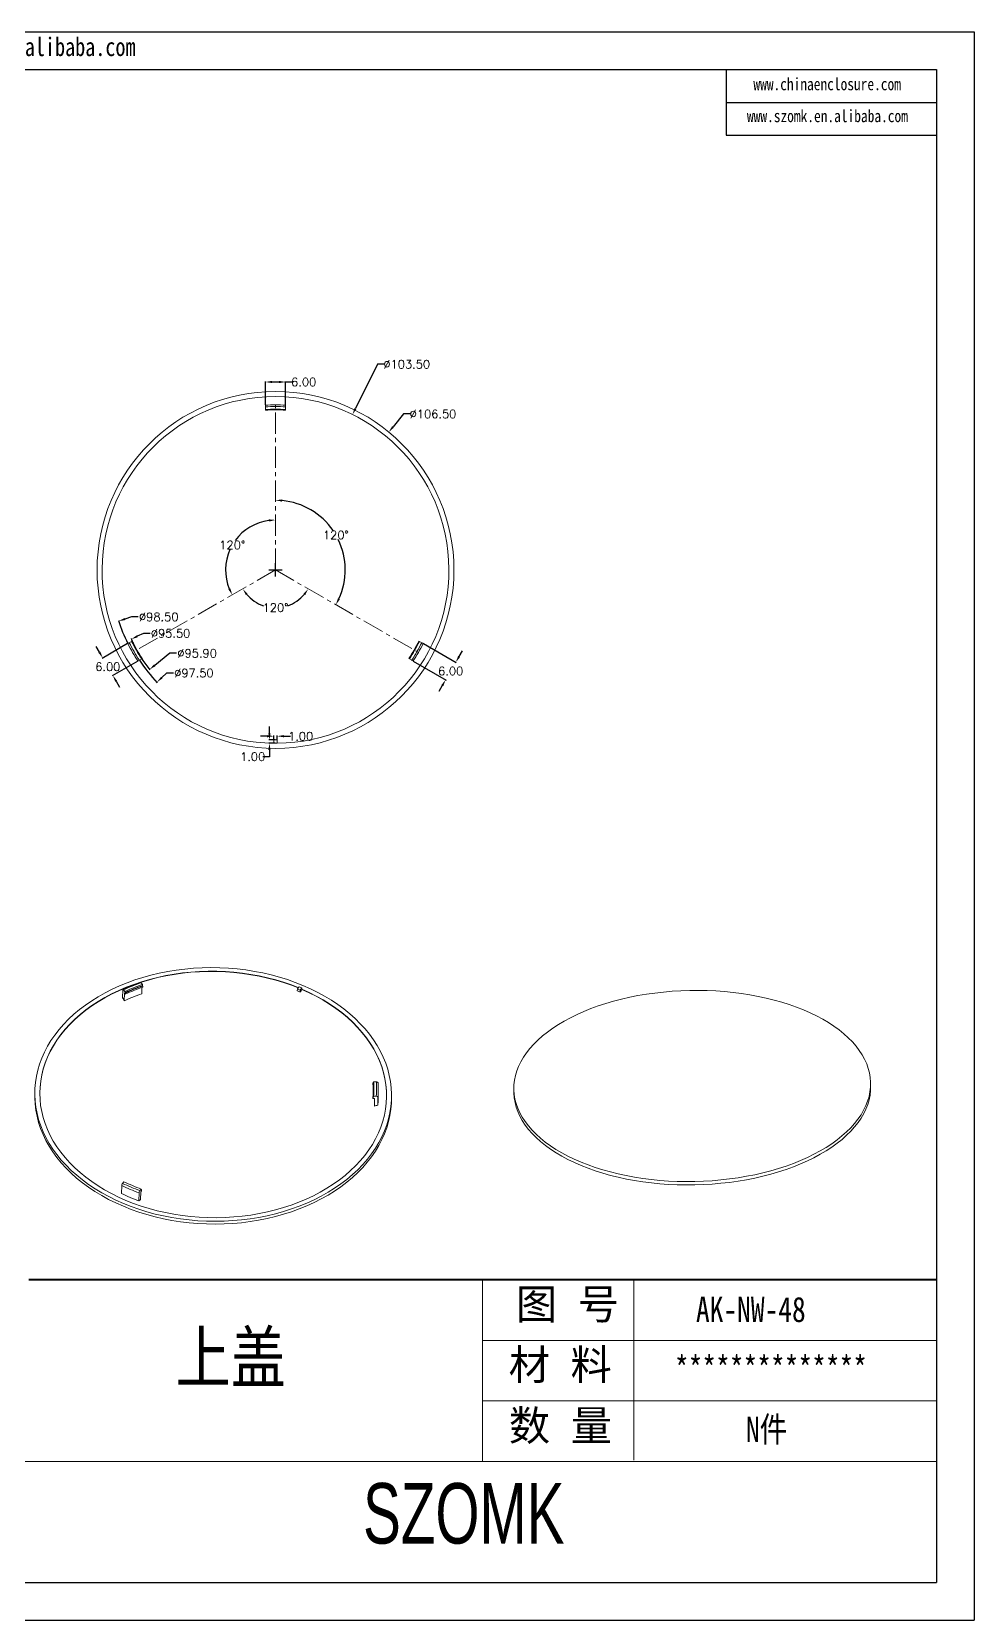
# Model space of a CAD drawing. Header units: inches. Extents: x 1184 to 3157, y 573 to 1047.
# Drawn here: x 2332 to 2613.3, y 573 to 1047 of the extents above; entities that cross this region are included whole.
import ezdxf

# ---------------------------------------------------------------- set-up
doc = ezdxf.new("R2010")
doc.units = ezdxf.units.IN
doc.linetypes.add('CENTER', pattern=[10.16, 6.35, -1.27, 1.27, -1.27])
doc.layers.add('文字', color=81, linetype='Continuous')
doc.layers.add('粗实线', color=7, linetype='Continuous', lineweight=30)
doc.layers.add('细实线', color=3, linetype='Continuous', lineweight=9)
doc.styles.get("Standard").update_dxf_attribs({"font": 'txt', "bigfont": 'gbcbig.shx'})
doc.styles.add('宋体', font='', dxfattribs={"width": 0.8, "height": 3.5})
doc.styles.add('长仿宋', font='', dxfattribs={"width": 0.7, "height": 4})
doc.styles.get('宋体').set_extended_font_data('SimSun')
doc.styles.get('长仿宋').set_extended_font_data('SimSun')
doc.dimstyles.new('2.5', dxfattribs={"dimtxt": 2.5, "dimasz": 2, "dimexe": 0.18, "dimexo": 0.0625, "dimgap": 0.09, "dimtad": 0, "dimtih": 1, "dimtoh": 1, "dimzin": 0, "dimdsep": 46, "dimtxsty": 'Standard', "dimcen": 2, "dimadec": 0, "dimazin": 0, "dimtfac": 1, "dimtofl": 0, "dimtmove": 0, "dimatfit": 3, "dimfxl": 1, "dimtolj": 1, "dimtzin": 0, "dimarcsym": 0})

# ---------------------------------------------------------------- blocks, each defined once
blk = doc.blocks.new('*D158')
at = {"color": 0, "lineweight": -2, "transparency": 16777216}
for p, q in [((2435.18, 947.79), (2428.63, 934.57)), ((2437.18, 947.79), (2435.18, 947.79)), ((2404.76, 884.41), (2404.76, 888.41)), ((2402.76, 886.41), (2406.76, 886.41))]:
    blk.add_line(p, q, dxfattribs=at)
at = {"color": 0, "transparency": 16777216}
blk.add_solid([(2428.33, 934.72), (2428.93, 934.42), (2427.74, 932.78)], dxfattribs=at)
at = {"layer": 'Defpoints', "color": 0, "transparency": 16777216}
for p in [(2427.74, 932.78), (2381.78, 840.04)]:
    blk.add_point(p, dxfattribs=at)
at = {"color": 0, "transparency": 16777216, "insert": (2443.93, 947.79), "char_height": 2.5, "attachment_point": 5}
blk.add_mtext('\\A1;∅103.50', dxfattribs=at)
blk = doc.blocks.new('*D159')
at = {"color": 0, "lineweight": -2, "transparency": 16777216}
for p, q in [((2443.01, 932.96), (2439.84, 929.1)), ((2445.01, 932.96), (2443.01, 932.96)), ((2404.76, 884.41), (2404.76, 888.41)), ((2402.76, 886.41), (2406.76, 886.41))]:
    blk.add_line(p, q, dxfattribs=at)
at = {"color": 0, "transparency": 16777216}
blk.add_solid([(2439.58, 929.31), (2440.1, 928.88), (2438.57, 927.55)], dxfattribs=at)
at = {"layer": 'Defpoints', "color": 0, "transparency": 16777216}
for p in [(2438.57, 927.55), (2370.95, 845.27)]:
    blk.add_point(p, dxfattribs=at)
at = {"color": 0, "transparency": 16777216, "insert": (2451.77, 932.96), "char_height": 2.5, "attachment_point": 5}
blk.add_mtext('\\A1;∅106.50', dxfattribs=at)
blk = doc.blocks.new('*D160')
at = {"color": 0, "lineweight": -2, "transparency": 16777216}
for p, q in [((2365.32, 867.47), (2363.52, 866.6)), ((2367.32, 867.47), (2365.32, 867.47))]:
    blk.add_line(p, q, dxfattribs=at)
blk.add_arc((2404.76, 886.41), 47.75, 205.4368, 206.3229, dxfattribs=at)
at = {"color": 0, "transparency": 16777216}
blk.add_solid([(2363.38, 866.9), (2363.66, 866.3), (2361.72, 865.74)], dxfattribs=at)
at = {"layer": 'Defpoints', "color": 0, "transparency": 16777216}
for p in [(2447.8, 907.08), (2361.72, 865.74)]:
    blk.add_point(p, dxfattribs=at)
at = {"color": 0, "transparency": 16777216, "insert": (2373.45, 867.47), "char_height": 2.5, "attachment_point": 5}
blk.add_mtext('\\A1;∅95.50', dxfattribs=at)
blk = doc.blocks.new('*D162')
at = {"color": 0, "lineweight": -2, "transparency": 16777216}
for p, q in [((2373.24, 861.52), (2368.7, 857.93)), ((2375.24, 861.52), (2373.24, 861.52))]:
    blk.add_line(p, q, dxfattribs=at)
blk.add_arc((2404.76, 886.41), 47.95, 213.6617, 218.5178, dxfattribs=at)
at = {"color": 0, "transparency": 16777216}
blk.add_solid([(2368.5, 858.19), (2368.91, 857.67), (2367.13, 856.69)], dxfattribs=at)
at = {"layer": 'Defpoints', "color": 0, "transparency": 16777216}
for p in [(2442.39, 916.13), (2367.13, 856.69)]:
    blk.add_point(p, dxfattribs=at)
at = {"color": 0, "transparency": 16777216, "insert": (2381.37, 861.52), "char_height": 2.5, "attachment_point": 5}
blk.add_mtext('\\A1;∅95.90', dxfattribs=at)
blk = doc.blocks.new('*D163')
at = {"color": 0, "lineweight": -2, "transparency": 16777216}
for p, q in [((2372.27, 855.64), (2370.82, 854.26)), ((2374.27, 855.64), (2372.27, 855.64))]:
    blk.add_line(p, q, dxfattribs=at)
blk.add_arc((2404.76, 886.41), 48.75, 213.6016, 223.6548, dxfattribs=at)
at = {"color": 0, "transparency": 16777216}
blk.add_solid([(2370.59, 854.5), (2371.05, 854.02), (2369.37, 852.89)], dxfattribs=at)
at = {"layer": 'Defpoints', "color": 0, "transparency": 16777216}
for p in [(2440.16, 919.93), (2369.37, 852.89)]:
    blk.add_point(p, dxfattribs=at)
at = {"color": 0, "transparency": 16777216, "insert": (2380.4, 855.64), "char_height": 2.5, "attachment_point": 5}
blk.add_mtext('\\A1;∅97.50', dxfattribs=at)
blk = doc.blocks.new('*D164')
at = {"color": 0, "lineweight": -2, "transparency": 16777216}
for p, q in [((2361.78, 872.39), (2359.84, 871.75)), ((2363.78, 872.39), (2361.78, 872.39))]:
    blk.add_line(p, q, dxfattribs=at)
blk.add_arc((2404.76, 886.41), 49.25, 197.8601, 206.435, dxfattribs=at)
at = {"color": 0, "transparency": 16777216}
blk.add_solid([(2359.74, 872.07), (2359.94, 871.44), (2357.94, 871.13)], dxfattribs=at)
at = {"layer": 'Defpoints', "color": 0, "transparency": 16777216}
for p in [(2451.58, 901.69), (2357.94, 871.13)]:
    blk.add_point(p, dxfattribs=at)
at = {"color": 0, "transparency": 16777216, "insert": (2369.91, 872.39), "char_height": 2.5, "attachment_point": 5}
blk.add_mtext('\\A1;∅98.50', dxfattribs=at)
blk = doc.blocks.new('*D165')
at = {"color": 0, "lineweight": -2, "transparency": 16777216}
for p, q in [((2402.26, 836.78), (2400.26, 836.78)), ((2404.26, 835.72), (2404.26, 836.96)), ((2405.26, 835.72), (2405.26, 836.96)), ((2407.26, 836.78), (2409.26, 836.78))]:
    blk.add_line(p, q, dxfattribs=at)
at = {"color": 0, "transparency": 16777216}
for points in [[(2402.26, 837.11), (2402.26, 836.45), (2404.26, 836.78)], [(2407.26, 837.11), (2407.26, 836.45), (2405.26, 836.78)]]:
    blk.add_solid(points, dxfattribs=at)
at = {"layer": 'Defpoints', "color": 0, "transparency": 16777216}
for p in [(2404.26, 835.66), (2405.26, 836.78), (2405.26, 835.66)]:
    blk.add_point(p, dxfattribs=at)
at = {"color": 0, "transparency": 16777216, "insert": (2412.27, 836.78), "char_height": 2.5, "attachment_point": 5}
blk.add_mtext('\\A1;1.00', dxfattribs=at)
blk = doc.blocks.new('*D166')
at = {"color": 0, "lineweight": -2, "transparency": 16777216}
for p, q in [((2402.95, 837.66), (2402.95, 839.66)), ((2404.7, 835.66), (2402.77, 835.66)), ((2404.7, 834.66), (2402.77, 834.66)), ((2402.95, 830.66), (2400.95, 830.66)), ((2402.95, 832.66), (2402.95, 830.66))]:
    blk.add_line(p, q, dxfattribs=at)
at = {"color": 0, "transparency": 16777216}
for points in [[(2402.62, 837.66), (2403.28, 837.66), (2402.95, 835.66)], [(2402.62, 832.66), (2403.28, 832.66), (2402.95, 834.66)]]:
    blk.add_solid(points, dxfattribs=at)
at = {"layer": 'Defpoints', "color": 0, "transparency": 16777216}
for p in [(2402.95, 834.66), (2404.76, 835.66), (2404.76, 834.66)]:
    blk.add_point(p, dxfattribs=at)
at = {"color": 0, "transparency": 16777216, "insert": (2397.94, 830.66), "char_height": 2.5, "attachment_point": 5}
blk.add_mtext('\\A1;1.00', dxfattribs=at)
blk = doc.blocks.new('*D167')
at = {"color": 0, "lineweight": -2, "transparency": 16777216}
for start, end in [(34.3632, 84.4875), (335.5125, 25.8211)]:
    blk.add_arc((2404.76, 886.41), 20.8, start, end, dxfattribs=at)
at = {"color": 0, "transparency": 16777216}
for points in [[(2406.74, 906.78), (2406.77, 907.44), (2404.76, 907.21)], [(2423.98, 877.64), (2423.39, 877.94), (2422.77, 876.01)]]:
    blk.add_solid(points, dxfattribs=at)
at = {"layer": 'Defpoints', "color": 0, "transparency": 16777216}
for p in [(2404.76, 935.66), (2425.24, 890.02), (2404.76, 886.41), (2404.76, 886.41), (2447.41, 861.78)]:
    blk.add_point(p, dxfattribs=at)
at = {"color": 0, "transparency": 16777216, "insert": (2422.77, 896.81), "char_height": 2.5, "attachment_point": 5}
blk.add_mtext('\\A1;120°', dxfattribs=at)
blk = doc.blocks.new('*D168')
at = {"color": 0, "lineweight": -2, "transparency": 16777216}
for start, end in [(220.1723, 251.2185), (288.7815, 319.8277)]:
    blk.add_arc((2404.76, 886.41), 11.28, start, end, dxfattribs=at)
at = {"color": 0, "transparency": 16777216}
for points in [[(2395.87, 878.94), (2396.41, 879.32), (2394.99, 880.77)], [(2413.11, 879.32), (2413.65, 878.94), (2414.53, 880.77)]]:
    blk.add_solid(points, dxfattribs=at)
at = {"layer": 'Defpoints', "color": 0, "transparency": 16777216}
for p in [(2404.76, 886.41), (2404.76, 886.41), (2400.9, 875.81), (2363.41, 862.53), (2447.41, 861.78)]:
    blk.add_point(p, dxfattribs=at)
at = {"color": 0, "transparency": 16777216, "insert": (2404.76, 875.13), "char_height": 2.5, "attachment_point": 5}
blk.add_mtext('\\A1;120°', dxfattribs=at)
blk = doc.blocks.new('*D169')
at = {"color": 0, "lineweight": -2, "transparency": 16777216}
for start, end in [(97.6986, 143.846), (155.7925, 202.3014)]:
    blk.add_arc((2404.76, 886.41), 14.9, start, end, dxfattribs=at)
at = {"color": 0, "transparency": 16777216}
for points in [[(2402.74, 901.5), (2402.79, 900.84), (2404.76, 901.31)], [(2391.28, 880.9), (2390.68, 880.61), (2391.86, 878.96)]]:
    blk.add_solid(points, dxfattribs=at)
at = {"layer": 'Defpoints', "color": 0, "transparency": 16777216}
for p in [(2404.76, 935.66), (2395.19, 897.82), (2404.76, 886.41), (2404.76, 886.41), (2363.41, 862.53)]:
    blk.add_point(p, dxfattribs=at)
at = {"color": 0, "transparency": 16777216, "insert": (2391.86, 893.86), "char_height": 2.5, "attachment_point": 5}
blk.add_mtext('\\A1;120°', dxfattribs=at)
blk = doc.blocks.new('*D171')
at = {"color": 0, "lineweight": -2, "transparency": 16777216}
for p, q in [((2448.89, 864.4), (2458.7, 858.73)), ((2445.89, 859.2), (2455.7, 853.53)), ((2459.55, 860.55), (2460.55, 862.28)), ((2454.55, 851.89), (2453.55, 850.16))]:
    blk.add_line(p, q, dxfattribs=at)
at = {"color": 0, "transparency": 16777216}
for points in [[(2459.26, 860.72), (2459.84, 860.39), (2458.55, 858.82)], [(2454.26, 852.06), (2454.84, 851.72), (2455.55, 853.62)]]:
    blk.add_solid(points, dxfattribs=at)
at = {"layer": 'Defpoints', "color": 0, "transparency": 16777216}
for p in [(2448.83, 864.43), (2445.83, 859.23), (2458.55, 858.82)]:
    blk.add_point(p, dxfattribs=at)
at = {"color": 0, "transparency": 16777216, "insert": (2457.05, 856.22), "char_height": 2.5, "attachment_point": 5}
blk.add_mtext('\\A1;6.00', dxfattribs=at)
blk = doc.blocks.new('*D172')
at = {"color": 0, "lineweight": -2, "transparency": 16777216}
for p, q in [((2401.76, 935.63), (2401.76, 942.67)), ((2403.76, 942.49), (2405.76, 942.49)), ((2407.76, 935.63), (2407.76, 942.67)), ((2407.76, 942.49), (2409.76, 942.49))]:
    blk.add_line(p, q, dxfattribs=at)
at = {"color": 0, "transparency": 16777216}
for points in [[(2403.76, 942.82), (2403.76, 942.16), (2401.76, 942.49)], [(2405.76, 942.82), (2405.76, 942.16), (2407.76, 942.49)]]:
    blk.add_solid(points, dxfattribs=at)
at = {"layer": 'Defpoints', "color": 0, "transparency": 16777216}
for p in [(2407.76, 942.49), (2401.76, 935.57), (2407.76, 935.57)]:
    blk.add_point(p, dxfattribs=at)
at = {"color": 0, "transparency": 16777216, "insert": (2413.18, 942.49), "char_height": 2.5, "attachment_point": 5}
blk.add_mtext('\\A1;6.00', dxfattribs=at)
blk = doc.blocks.new('*D173')
at = {"color": 0, "lineweight": -2, "transparency": 16777216}
for p, q in [((2352.21, 861.84), (2351.21, 863.57)), ((2360.63, 864.4), (2353.05, 860.02)), ((2363.63, 859.2), (2356.05, 854.82)), ((2357.21, 853.18), (2358.21, 851.45))]:
    blk.add_line(p, q, dxfattribs=at)
at = {"color": 0, "transparency": 16777216}
for points in [[(2352.49, 862.01), (2351.92, 861.67), (2353.21, 860.11)], [(2357.49, 853.35), (2356.92, 853.01), (2356.21, 854.91)]]:
    blk.add_solid(points, dxfattribs=at)
at = {"layer": 'Defpoints', "color": 0, "transparency": 16777216}
for p in [(2360.69, 864.43), (2353.21, 860.11), (2363.69, 859.23)]:
    blk.add_point(p, dxfattribs=at)
at = {"color": 0, "transparency": 16777216, "insert": (2354.71, 857.51), "char_height": 2.5, "attachment_point": 5}
blk.add_mtext('\\A1;6.00', dxfattribs=at)

msp = doc.modelspace()

# ---------------------------------------------------------------- linework, layer by layer
for p, q in [((1942.852, 1047.012), (2613.301, 1047.012)), ((2613.301, 1047.012), (2613.301, 572.957)), ((1960.201, 1035.725), (2602.014, 1035.725)), ((2539.308, 1035.725), (2539.308, 1016.129)), ((2602.014, 1035.725), (2602.014, 584.244)), ((2539.308, 1025.927), (2602.014, 1025.927)), ((2539.308, 1016.129), (2602.014, 1016.129)), ((1960.201, 584.244), (2602.014, 584.244)), ((1942.852, 572.957), (2613.301, 572.957))]:
    msp.add_line(p, q)
at = {"color": 7, "linetype": 'Continuous', "lineweight": 15}
for p, q in [((2401.761, 935.067), (2401.761, 934.266)), ((2401.761, 934.266), (2401.761, 934.065)), ((2407.761, 934.266), (2407.761, 935.067)), ((2407.761, 934.065), (2407.761, 934.266)), ((2361.816, 865.08), (2361.122, 864.679)), ((2361.99, 865.18), (2361.816, 865.08)), ((2447.706, 865.08), (2447.532, 865.18)), ((2448.4, 864.679), (2447.706, 865.08)), ((2364.122, 859.483), (2364.816, 859.884)), ((2364.816, 859.884), (2364.99, 859.984)), ((2444.532, 859.984), (2444.706, 859.884)), ((2444.706, 859.884), (2445.4, 859.483)), ((2405.261, 835.662), (2404.261, 835.662)), ((2404.261, 835.662), (2404.261, 834.662)), ((2404.261, 834.662), (2405.261, 834.662)), ((2405.261, 834.662), (2405.261, 835.662)), ((2359.138, 758.67), (2359.17, 761.069)), ((2359.424, 761.11), (2359.822, 760.613)), ((2359.633, 757.824), (2359.663, 760.096)), ((2359.663, 760.096), (2359.912, 759.786)), ((2359.817, 760.262), (2359.822, 760.613)), ((2359.817, 760.262), (2359.917, 760.137)), ((2359.912, 759.786), (2359.917, 760.137)), ((2365.029, 762.697), (2364.631, 763.194)), ((2364.841, 759.908), (2364.866, 761.782)), ((2365.025, 762.345), (2365.029, 762.697)), ((2365.124, 762.221), (2365.025, 762.345)), ((2365.12, 761.869), (2365.124, 762.221)), ((2411.271, 760.744), (2411.279, 761.397)), ((2411.783, 762.007), (2411.279, 761.397)), ((2411.279, 761.397), (2412.143, 761.033)), ((2412.647, 761.644), (2411.783, 762.007)), ((2412.135, 760.381), (2412.143, 761.033)), ((2412.143, 761.033), (2412.647, 761.644)), ((2412.641, 761.219), (2412.642, 761.292)), ((2412.647, 761.644), (2412.642, 761.292)), ((2332.917, 730.572), (2332.905, 729.728)), ((2433.846, 732.956), (2433.85, 733.308)), ((2434.051, 733.306), (2433.85, 733.308)), ((2434.051, 733.306), (2434.055, 733.658)), ((2434.857, 733.65), (2434.055, 733.658)), ((2435.399, 728.568), (2435.431, 730.967)), ((2475.89, 731.423), (2475.909, 730.409)), ((2582.391, 732.35), (2582.373, 733.364)), ((2433.822, 728.691), (2433.827, 729.043)), ((2433.822, 728.691), (2434.323, 728.687)), ((2433.827, 729.043), (2434.027, 729.041)), ((2434.027, 729.041), (2434.032, 729.393)), ((2434.032, 729.393), (2434.833, 729.385)), ((2434.293, 726.415), (2434.323, 728.687)), ((2435.298, 726.63), (2435.33, 729.029)), ((2439.396, 728.311), (2439.407, 729.155)), ((2358.817, 700.284), (2358.848, 702.683)), ((2359.509, 703.831), (2359.105, 703.341)), ((2364.289, 701.16), (2364.693, 701.65)), ((2364.688, 701.298), (2364.693, 701.65)), ((2364.001, 698.103), (2364.033, 700.502)), ((2364.502, 698.49), (2364.532, 700.763)), ((2364.532, 700.763), (2364.784, 701.069)), ((2364.688, 701.298), (2364.789, 701.42)), ((2364.789, 701.42), (2364.69, 701.456)), ((2364.784, 701.069), (2364.789, 701.42))]:
    msp.add_line(p, q, dxfattribs=at)
at = {"color": 1, "linetype": 'CENTER', "lineweight": 0}
for q in [(2404.761, 935.66), (2363.408, 862.535), (2447.413, 861.785)]:
    msp.add_line((2404.761, 886.41), q, dxfattribs=at)
at = {"color": 7, "linetype": 'Continuous', "lineweight": 15, "flags": 128}
for points in [[(2412.966, 762.392), (2410.676, 763.302), (2408.328, 764.132), (2405.925, 764.88), (2403.475, 765.543), (2400.984, 766.12), (2398.456, 766.61), (2395.899, 767.011), (2393.319, 767.323), (2390.721, 767.545), (2388.113, 767.675), (2385.499, 767.715), (2382.888, 767.663), (2380.284, 767.521), (2377.694, 767.288), (2375.125, 766.964), (2372.582, 766.551), (2370.072, 766.05), (2367.601, 765.462), (2365.174, 764.788), (2362.798, 764.029), (2360.479, 763.189), (2358.221, 762.268), (2356.031, 761.269), (2353.913, 760.194), (2351.872, 759.047), (2349.915, 757.829), (2348.045, 756.543), (2346.266, 755.194), (2344.584, 753.783), (2343.002, 752.315), (2341.523, 750.792), (2340.153, 749.22), (2338.893, 747.6), (2337.747, 745.938), (2336.718, 744.237), (2335.808, 742.502), (2335.019, 740.736), (2334.353, 738.944), (2333.812, 737.13), (2333.398, 735.298), (2333.11, 733.453), (2332.95, 731.6), (2332.918, 729.743), (2333.015, 727.886), (2333.24, 726.033), (2333.592, 724.19), (2334.071, 722.361), (2334.675, 720.549), (2335.403, 718.76), (2336.254, 716.998), (2337.225, 715.267), (2338.314, 713.571), (2339.518, 711.914), (2340.834, 710.3), (2342.26, 708.734), (2343.791, 707.218), (2345.425, 705.757), (2347.156, 704.354), (2348.982, 703.013), (2350.897, 701.736), (2352.897, 700.527), (2354.977, 699.389), (2357.132, 698.324), (2359.358, 697.335), (2361.647, 696.424), (2363.996, 695.594), (2366.399, 694.847), (2368.849, 694.184), (2371.34, 693.607), (2373.868, 693.117), (2376.425, 692.716), (2379.005, 692.404), (2381.603, 692.182), (2384.211, 692.052), (2386.825, 692.012), (2389.436, 692.063), (2392.04, 692.206), (2394.63, 692.439), (2397.199, 692.763), (2399.742, 693.175), (2402.252, 693.677), (2404.723, 694.265), (2407.15, 694.939), (2409.526, 695.698), (2411.845, 696.538), (2414.103, 697.459), (2416.293, 698.458), (2418.411, 699.533), (2420.452, 700.68), (2422.409, 701.898), (2424.279, 703.184), (2426.058, 704.533), (2427.74, 705.944), (2429.322, 707.412), (2430.8, 708.934), (2432.171, 710.507), (2433.431, 712.127), (2434.577, 713.789), (2435.606, 715.49), (2436.516, 717.225), (2437.305, 718.991), (2437.971, 720.783), (2438.512, 722.597), (2438.926, 724.429), (2439.214, 726.273), (2439.374, 728.127), (2439.406, 729.984), (2439.309, 731.841), (2439.084, 733.694), (2438.732, 735.537), (2438.253, 737.366), (2437.649, 739.178), (2436.921, 740.967), (2436.07, 742.729), (2435.099, 744.46), (2434.01, 746.156), (2432.806, 747.813), (2431.49, 749.426), (2430.064, 750.993), (2428.533, 752.508), (2426.899, 753.969), (2425.168, 755.372), (2423.342, 756.714), (2421.427, 757.991), (2419.427, 759.2), (2417.347, 760.338), (2415.192, 761.403), (2412.966, 762.392)], [(2411.565, 761.743), (2409.512, 762.536), (2407.188, 763.336), (2404.813, 764.052), (2402.391, 764.685), (2399.929, 765.231), (2397.433, 765.69), (2394.91, 766.06), (2392.365, 766.341), (2389.804, 766.532), (2387.234, 766.632), (2384.662, 766.642), (2382.094, 766.56), (2379.535, 766.388), (2376.993, 766.126), (2374.473, 765.774), (2371.983, 765.333), (2369.527, 764.804), (2367.113, 764.19), (2364.745, 763.49), (2362.431, 762.708), (2360.175, 761.844), (2357.984, 760.901), (2355.862, 759.881), (2353.814, 758.788), (2351.847, 757.623), (2349.965, 756.389), (2348.172, 755.09), (2346.473, 753.728), (2344.872, 752.307), (2343.373, 750.831), (2341.979, 749.304), (2340.695, 747.728), (2339.524, 746.108), (2338.467, 744.447), (2337.528, 742.751), (2336.71, 741.023), (2336.014, 739.268), (2335.441, 737.489), (2334.994, 735.691), (2334.673, 733.879), (2334.48, 732.057), (2334.414, 730.23), (2334.476, 728.401), (2334.666, 726.577), (2334.983, 724.76), (2335.427, 722.956), (2335.996, 721.169), (2336.689, 719.404), (2337.504, 717.664), (2338.439, 715.955), (2339.492, 714.279), (2340.661, 712.643), (2341.942, 711.049), (2343.332, 709.501), (2344.828, 708.004), (2346.426, 706.561), (2348.123, 705.175), (2349.913, 703.851), (2351.793, 702.59), (2353.758, 701.397), (2355.803, 700.275), (2357.923, 699.225), (2360.113, 698.251), (2362.367, 697.356), (2364.68, 696.54), (2367.046, 695.807), (2369.459, 695.158), (2371.913, 694.595), (2374.403, 694.119), (2376.922, 693.731), (2379.463, 693.433), (2382.021, 693.225), (2384.59, 693.107), (2387.162, 693.08), (2389.732, 693.144), (2392.293, 693.298), (2394.839, 693.543), (2397.363, 693.878), (2399.86, 694.301), (2402.322, 694.813), (2404.745, 695.411), (2407.122, 696.094), (2409.448, 696.861), (2411.715, 697.709), (2413.92, 698.637), (2416.056, 699.641), (2418.118, 700.721), (2420.101, 701.872), (2422, 703.093), (2423.811, 704.38), (2425.529, 705.729), (2427.149, 707.139), (2428.668, 708.604), (2430.082, 710.122), (2431.388, 711.689), (2432.582, 713.301), (2433.661, 714.954), (2434.623, 716.643), (2435.465, 718.365), (2436.185, 720.116), (2436.781, 721.891), (2437.253, 723.685), (2437.598, 725.495), (2437.816, 727.315), (2437.907, 729.142), (2437.87, 730.97), (2437.705, 732.796), (2437.412, 734.615), (2436.993, 736.421), (2436.449, 738.212), (2435.78, 739.982), (2434.988, 741.727), (2434.076, 743.443), (2433.045, 745.125), (2431.899, 746.769), (2430.64, 748.372), (2429.27, 749.929), (2427.795, 751.436), (2426.216, 752.89), (2424.538, 754.287), (2422.766, 755.624), (2420.903, 756.897), (2418.954, 758.103), (2416.924, 759.24), (2414.819, 760.304), (2412.642, 761.292), (2412.642, 761.292)], [(2411.519, 761.688), (2409.511, 762.462), (2407.187, 763.262), (2404.812, 763.979), (2402.39, 764.611), (2399.928, 765.157), (2397.433, 765.616), (2394.909, 765.987), (2392.364, 766.268), (2389.803, 766.459), (2387.233, 766.559), (2384.661, 766.568), (2382.093, 766.487), (2379.534, 766.314), (2376.992, 766.052), (2374.472, 765.7), (2371.982, 765.259), (2369.526, 764.731), (2367.112, 764.116), (2364.744, 763.417), (2362.43, 762.634), (2360.174, 761.77), (2357.983, 760.827), (2355.861, 759.808), (2353.813, 758.714), (2351.846, 757.549), (2349.964, 756.315), (2348.171, 755.016), (2346.472, 753.654), (2344.871, 752.234), (2343.372, 750.758), (2341.978, 749.23), (2340.694, 747.654), (2339.523, 746.034), (2338.466, 744.374), (2337.527, 742.678), (2336.709, 740.95), (2336.013, 739.194), (2335.44, 737.415), (2334.993, 735.618), (2334.672, 733.805), (2334.479, 731.983), (2334.416, 730.478)], [(2437.906, 729.102), (2437.869, 730.897), (2437.704, 732.723), (2437.411, 734.541), (2436.992, 736.348), (2436.448, 738.138), (2435.779, 739.908), (2434.987, 741.653), (2434.075, 743.369), (2433.044, 745.051), (2431.898, 746.695), (2430.639, 748.298), (2429.269, 749.855), (2427.794, 751.362), (2426.215, 752.816), (2424.537, 754.213), (2422.765, 755.55), (2420.902, 756.823), (2418.953, 758.029), (2416.923, 759.166), (2414.818, 760.23), (2412.641, 761.219)], [(2498.922, 755.484), (2501.11, 756.278), (2503.365, 757.015), (2505.682, 757.692), (2508.056, 758.308), (2510.48, 758.862), (2512.95, 759.352), (2515.458, 759.777), (2518, 760.136), (2520.568, 760.429), (2523.157, 760.654), (2525.76, 760.81), (2528.371, 760.899), (2530.985, 760.918), (2533.593, 760.869), (2536.191, 760.751), (2538.772, 760.565), (2541.33, 760.311), (2543.858, 759.99), (2546.351, 759.603), (2548.803, 759.149), (2551.207, 758.632), (2553.557, 758.051), (2555.849, 757.408), (2558.077, 756.705), (2560.235, 755.944), (2562.318, 755.126), (2564.321, 754.253), (2566.239, 753.327), (2568.068, 752.351), (2569.803, 751.327), (2571.44, 750.257), (2572.975, 749.144), (2574.405, 747.991), (2575.725, 746.8), (2576.933, 745.575), (2578.026, 744.317), (2579.002, 743.031), (2579.857, 741.72), (2580.59, 740.386), (2581.198, 739.032), (2581.682, 737.663), (2582.039, 736.281), (2582.268, 734.89), (2582.37, 733.492), (2582.343, 732.092), (2582.188, 730.693), (2581.905, 729.298), (2581.495, 727.91), (2580.959, 726.533), (2580.298, 725.17), (2579.514, 723.825), (2578.608, 722.5), (2577.583, 721.199), (2576.442, 719.925), (2575.186, 718.681), (2573.82, 717.47), (2572.346, 716.296), (2570.767, 715.159), (2569.089, 714.065), (2567.314, 713.014), (2565.447, 712.01), (2563.493, 711.056), (2561.456, 710.152), (2559.341, 709.303), (2557.153, 708.508), (2554.898, 707.772), (2552.581, 707.095), (2550.207, 706.478), (2547.783, 705.924), (2545.313, 705.434), (2542.805, 705.009), (2540.263, 704.65), (2537.695, 704.358), (2535.106, 704.133), (2532.503, 703.976), (2529.892, 703.888), (2527.278, 703.868), (2524.67, 703.917), (2522.072, 704.035), (2519.491, 704.221), (2516.933, 704.475), (2514.405, 704.796), (2511.912, 705.184), (2509.46, 705.637), (2507.056, 706.155), (2504.706, 706.736), (2502.414, 707.378), (2500.186, 708.081), (2498.028, 708.843), (2495.945, 709.661), (2493.942, 710.534), (2492.024, 711.46), (2490.195, 712.436), (2488.46, 713.46), (2486.823, 714.53), (2485.288, 715.642), (2483.858, 716.796), (2482.538, 717.986), (2481.33, 719.212), (2480.237, 720.469), (2479.261, 721.755), (2478.406, 723.067), (2477.673, 724.401), (2477.064, 725.754), (2476.581, 727.123), (2476.224, 728.505), (2475.995, 729.897), (2475.893, 731.294), (2475.92, 732.694), (2476.075, 734.093), (2476.358, 735.488), (2476.768, 736.876), (2477.304, 738.253), (2477.965, 739.616), (2478.749, 740.961), (2479.655, 742.286), (2480.68, 743.587), (2481.821, 744.861), (2483.077, 746.105), (2484.443, 747.316), (2485.917, 748.491), (2487.496, 749.627), (2489.174, 750.722), (2490.949, 751.772), (2492.816, 752.776), (2494.77, 753.731), (2496.807, 754.634), (2498.922, 755.484)], [(2582.391, 732.35), (2582.361, 731.079), (2582.206, 729.68), (2581.924, 728.285), (2581.514, 726.897), (2580.977, 725.52), (2580.316, 724.157), (2579.532, 722.812), (2578.627, 721.487), (2577.602, 720.186), (2576.46, 718.912), (2575.205, 717.668), (2573.838, 716.457), (2572.364, 715.282), (2570.786, 714.146), (2569.107, 713.051), (2567.333, 712.001), (2565.466, 710.997), (2563.512, 710.042), (2561.474, 709.139), (2559.36, 708.289), (2557.172, 707.495), (2554.917, 706.759), (2552.599, 706.081), (2550.226, 705.465), (2547.801, 704.911), (2545.332, 704.421), (2542.823, 703.996), (2540.282, 703.637), (2537.714, 703.344), (2535.125, 703.12), (2532.521, 702.963), (2529.91, 702.875), (2527.297, 702.855), (2524.688, 702.904), (2522.09, 703.022), (2519.509, 703.208), (2516.951, 703.462), (2514.423, 703.783), (2511.93, 704.171), (2509.479, 704.624), (2507.075, 705.141), (2504.724, 705.722), (2502.432, 706.365), (2500.204, 707.068), (2498.046, 707.829), (2495.964, 708.648), (2493.961, 709.521), (2492.042, 710.446), (2490.213, 711.422), (2488.478, 712.447), (2486.841, 713.516), (2485.306, 714.629), (2483.877, 715.782), (2482.556, 716.973), (2481.348, 718.199), (2480.255, 719.456), (2479.28, 720.742), (2478.425, 722.053), (2477.692, 723.387), (2477.083, 724.741), (2476.599, 726.11), (2476.243, 727.492), (2476.013, 728.883), (2475.912, 730.281), (2475.909, 730.409)], [(2332.905, 729.728), (2332.907, 728.899), (2333.004, 727.042), (2333.229, 725.189), (2333.581, 723.346), (2334.06, 721.517), (2334.664, 719.705), (2335.392, 717.916), (2336.243, 716.154), (2337.214, 714.423), (2338.302, 712.727), (2339.506, 711.07), (2340.823, 709.456), (2342.248, 707.89), (2343.78, 706.374), (2345.413, 704.913), (2347.145, 703.51), (2348.97, 702.169), (2350.886, 700.892), (2352.886, 699.683), (2354.966, 698.545), (2357.121, 697.48), (2359.346, 696.491), (2361.636, 695.58), (2363.985, 694.75), (2366.387, 694.003), (2368.837, 693.34), (2371.329, 692.763), (2373.856, 692.273), (2376.413, 691.872), (2378.994, 691.56), (2381.591, 691.338), (2384.2, 691.207), (2386.813, 691.168), (2389.425, 691.219), (2392.029, 691.362), (2394.619, 691.595), (2397.188, 691.919), (2399.731, 692.331), (2402.241, 692.833), (2404.712, 693.421), (2407.138, 694.095), (2409.514, 694.854), (2411.834, 695.694), (2414.092, 696.615), (2416.282, 697.614), (2418.4, 698.689), (2420.44, 699.836), (2422.398, 701.054), (2424.268, 702.34), (2426.047, 703.689), (2427.729, 705.1), (2429.311, 706.568), (2430.789, 708.09), (2432.16, 709.663), (2433.42, 711.283), (2434.566, 712.945), (2435.595, 714.646), (2436.505, 716.381), (2437.294, 718.147), (2437.96, 719.939), (2438.501, 721.753), (2438.915, 723.585), (2439.203, 725.429), (2439.363, 727.283), (2439.396, 728.311)]]:
    msp.add_lwpolyline(points, dxfattribs=at)
at = {"color": 7, "linetype": 'Continuous', "lineweight": 15}
msp.add_circle((2404.761, 886.41), 53.25, dxfattribs=at)
for centre, radius, start, end in [((2404.761, 886.41), 51.75, 270.55359, 269.44641), ((2404.761, 886.41), 49.25, 86.50774, 93.49226), ((2404.761, 886.41), 48.75, 86.47188, 93.52812), ((2404.761, 886.41), 47.95, 86.41294, 93.58706), ((2404.761, 886.41), 47.75, 86.39789, 93.60211), ((2404.761, 886.41), 49.25, 206.50774, 213.49226), ((2404.761, 886.41), 48.75, 206.47188, 213.52812), ((2404.761, 886.41), 47.95, 206.41294, 213.58706), ((2404.761, 886.41), 47.75, 206.39789, 213.60211), ((2404.761, 886.41), 47.75, 326.39789, 333.60211), ((2404.761, 886.41), 47.95, 326.41294, 333.58706), ((2404.761, 886.41), 48.75, 326.47188, 333.52812), ((2404.761, 886.41), 49.25, 326.50774, 333.49226), ((2382.808, 710.215), 56.01, 108.93692, 114.67705), ((2382.804, 707.463), 55.436, 108.90713, 114.70684), ((2382.86, 710.221), 55.091, 108.88895, 114.72502), ((2382.864, 710.573), 55.091, 108.88895, 114.72502), ((2382.869, 709.959), 54.861, 108.87671, 114.73726), ((2382.874, 710.311), 54.861, 108.87671, 114.73726), ((2409.782, 731.308), 24.151, 354.61883, 4.74942), ((2409.758, 730.956), 24.171, 359.65732, 4.74777), ((2409.886, 731.658), 24.252, 354.63996, 4.72828), ((2409.858, 731.306), 24.276, 359.65599, 4.72623), ((2410.282, 731.653), 24.656, 354.72277, 4.64548), ((2410.525, 731.298), 24.908, 354.77315, 4.59509), ((2410.489, 728.899), 24.913, 354.77308, 359.23683), ((2383.535, 754.111), 57.046, 244.35787, 250.00897), ((2383.567, 754.234), 56.467, 244.32884, 250.038), ((2383.61, 753.868), 55.539, 244.28113, 250.0857), ((2383.503, 751.712), 57.046, 244.35787, 250.00897)]:
    msp.add_arc(centre, radius, start, end, dxfattribs=at)
for points, knots in [([(2401.761, 935.067), (2401.761, 935.199), (2401.761, 935.329), (2401.761, 935.514), (2401.761, 935.568), (2401.761, 935.568)], [0, 0, 0, 0, 0.5, 0.5, 1, 1, 1, 1]), ([(2407.761, 935.568), (2407.761, 935.568), (2407.761, 935.514), (2407.761, 935.329), (2407.761, 935.199), (2407.761, 935.067)], [0, 0, 0, 0, 0.5, 0.5, 1, 1, 1, 1]), ([(2360.688, 864.428), (2360.688, 864.428), (2360.735, 864.456), (2360.896, 864.548), (2361.008, 864.613), (2361.122, 864.679)], [0, 0, 0, 0, 0.5, 0.5, 1, 1, 1, 1]), ([(2448.4, 864.679), (2448.514, 864.613), (2448.626, 864.548), (2448.786, 864.456), (2448.833, 864.428), (2448.833, 864.428)], [0, 0, 0, 0, 0.5, 0.5, 1, 1, 1, 1]), ([(2364.122, 859.483), (2364.008, 859.417), (2363.896, 859.352), (2363.736, 859.26), (2363.688, 859.232), (2363.688, 859.232)], [0, 0, 0, 0, 0.5, 0.5, 1, 1, 1, 1]), ([(2445.833, 859.232), (2445.833, 859.232), (2445.786, 859.259), (2445.626, 859.352), (2445.514, 859.417), (2445.4, 859.483)], [0, 0, 0, 0, 0.5, 0.5, 1, 1, 1, 1]), ([(2364.497, 763.326), (2364.124, 763.196), (2363.044, 762.818), (2361.334, 762.151), (2359.95, 761.553), (2359.251, 761.232), (2359.18, 761.199)], [0, 0, 0, 0, 0.204129, 0.5913169, 0.9581454, 1, 1, 1, 1]), ([(2364.445, 763.305), (2364.462, 763.308), (2364.499, 763.315), (2364.567, 763.268), (2364.613, 763.215), (2364.631, 763.194)], [0, 0, 0, 0, 0.3376679, 0.7357928, 1, 1, 1, 1]), ([(2359.424, 761.11), (2359.358, 761.192), (2359.293, 761.235), (2359.2, 761.22), (2359.172, 761.162), (2359.17, 761.069)], [0, 0, 0, 0, 0.5, 0.5, 1, 1, 1, 1]), ([(2434.857, 733.65), (2434.989, 733.649), (2435.118, 733.61), (2435.301, 733.478), (2435.354, 733.387), (2435.353, 733.294)], [0, 0, 0, 0, 0.5, 0.5, 1, 1, 1, 1]), ([(2435.33, 729.029), (2435.331, 729.122), (2435.278, 729.213), (2435.095, 729.345), (2434.966, 729.384), (2434.833, 729.385)], [0, 0, 0, 0, 0.5, 0.5, 1, 1, 1, 1]), ([(2358.848, 702.683), (2358.85, 702.776), (2358.878, 702.9), (2358.973, 703.143), (2359.039, 703.26), (2359.105, 703.341)], [0, 0, 0, 0, 0.5, 0.5, 1, 1, 1, 1]), ([(2364.289, 701.16), (2364.223, 701.079), (2364.157, 700.962), (2364.063, 700.72), (2364.034, 700.595), (2364.033, 700.502)], [0, 0, 0, 0, 0.5, 0.5, 1, 1, 1, 1])]:
    msp.add_open_spline(points, degree=3, knots=knots, dxfattribs=at)
for points in [[(2359.633, 757.824), (2359.468, 758.106), (2359.303, 758.388), (2359.138, 758.67)], [(2412.135, 760.381), (2411.847, 760.501), (2411.559, 760.622), (2411.271, 760.744)], [(2412.641, 761.219), (2412.472, 760.939), (2412.303, 760.66), (2412.135, 760.381)], [(2435.298, 726.63), (2434.963, 726.558), (2434.628, 726.486), (2434.293, 726.415)], [(2364.502, 698.49), (2364.335, 698.361), (2364.168, 698.232), (2364.001, 698.103)]]:
    msp.add_open_spline(points, degree=3, dxfattribs=at)
at = {"layer": '粗实线', "color": 7, "lineweight": 40}
msp.add_line((2602.014, 674.54), (2331.126, 674.54), dxfattribs=at)
at = {"layer": '细实线', "color": 7}
for p, q in [((2466.57, 674.54), (2466.57, 620.362)), ((2511.718, 674.54), (2511.718, 620.742)), ((2602.014, 656.481), (2466.57, 656.481)), ((2602.014, 638.421), (2466.57, 638.421)), ((2602.014, 620.362), (2195.681, 620.362))]:
    msp.add_line(p, q, dxfattribs=at)

# ---------------------------------------------------------------- texts
at = {"layer": '文字', "color": 0, "attachment_point": 1, "style": '宋体'}
for s, insert, char_height, width in [('www.szomk.en.alibaba.com', (2290.918, 1045.283), 5.5181, 96.9477), ('www.chinaenclosure.com', (2547.387, 1033.243), 3.67873, 64.6318), ('www.szomk.en.alibaba.com', (2545.464, 1023.716), 3.67873, 64.6318), ('{\\H1.111x;AK-NW-48}', (2530.251, 669.477), 6.77221, 78.29437), ('上盖', (2374.964, 658.95), 15.0494, 192.40064), ('{\\H1.111x;**************}', (2523.959, 651.763), 6.77221, 78.29437), ('{\\H1.111x;N件}', (2545.177, 633.704), 6.77221, 78.29437)]:
    msp.add_mtext(s, dxfattribs=dict(at, insert=insert, char_height=char_height, width=width))
at = {"layer": '粗实线', "insert": (2430.891, 613.896), "char_height": 18.05923, "width": 202.51641, "attachment_point": 1, "style": '长仿宋'}
msp.add_mtext('{\\fSTXinwei|b0|i0|c134|p2;SZOMK}', dxfattribs=at)
at = {"layer": '细实线', "color": 7, "char_height": 9.02962, "attachment_point": 1}
for s, insert, width in [('{\\fSimSun|b0|i0|c134|p54;图 号}', (2476.499, 671.798), 45.14808), ('{\\fSimSun|b0|i0|c134|p54;材 料   }', (2474.358, 653.739), 45.14808), ('{\\fSimSun|b0|i0|c134|p54;数 量}', (2474.402, 635.591), 40.79694)]:
    msp.add_mtext(s, dxfattribs=dict(at, insert=insert, width=width))

# ---------------------------------------------------------------- dimensions: what is measured, and where the dimension line sits
for p1, p2, picture, middle in [((2381.783, 840.041), (2427.739, 932.778), '*D158', (2443.933, 947.785)), ((2370.953, 845.269), (2438.569, 927.551), '*D159', (2451.767, 932.955)), ((2440.156, 919.932), (2369.366, 852.887), '*D163', (2380.402, 855.638)), ((2442.39, 916.13), (2367.132, 856.689), '*D162', (2381.375, 861.516)), ((2447.804, 907.081), (2361.717, 865.738), '*D160', (2373.455, 867.47)), ((2451.582, 901.686), (2357.94, 871.134), '*D164', (2369.913, 872.387))]:
    dim = msp.add_diameter_dim_2p(p1=p1, p2=p2, dimstyle='2.5')
    dim.commit()
    dim.dimension.update_dxf_attribs({"geometry": picture, "text_midpoint": middle, "dimtype": 163})
for p1, p2, distance, picture, middle in [((2401.761, 935.568), (2407.761, 935.568), 6.92, '*D172', (2413.184, 942.489)), ((2363.688, 859.232), (2360.688, 864.428), 8.641, '*D173', (2354.706, 857.51)), ((2445.833, 859.232), (2448.833, 864.428), -11.217, '*D171', (2457.048, 856.222))]:
    dim = msp.add_aligned_dim(p1=p1, p2=p2, distance=distance, dimstyle='2.5')
    dim.commit()
    dim.dimension.update_dxf_attribs({"geometry": picture, "text_midpoint": middle})
for base, line1, line2, picture, middle in [((2395.186, 897.821), ((2404.761, 886.41), (2363.408, 862.535)), ((2404.761, 886.41), (2404.761, 935.66)), '*D169', (2391.861, 893.858)), ((2425.241, 890.021), ((2404.761, 886.41), (2404.761, 935.66)), ((2404.761, 886.41), (2447.413, 861.785)), '*D167', (2422.77, 896.807)), ((2400.903, 875.81), ((2404.761, 886.41), (2363.408, 862.535)), ((2404.761, 886.41), (2447.413, 861.785)), '*D168', (2404.761, 875.13))]:
    dim = msp.add_angular_dim_2l(base=base, line1=line1, line2=line2, dimstyle='2.5')
    dim.commit()
    dim.dimension.update_dxf_attribs({"geometry": picture, "text_midpoint": middle})
dim = msp.add_linear_dim(base=(2402.95, 834.662), p1=(2404.761, 835.662), p2=(2404.761, 834.662), angle=90, dimstyle='2.5')
dim.commit()
dim.dimension.update_dxf_attribs({"geometry": '*D166', "text_midpoint": (2397.943, 830.662)})
dim = msp.add_linear_dim(base=(2405.261, 836.781), p1=(2404.261, 835.662), p2=(2405.261, 835.662), dimstyle='2.5')
dim.commit()
dim.dimension.update_dxf_attribs({"geometry": '*D165', "text_midpoint": (2412.268, 836.781)})

doc.saveas('drawing.dxf')
